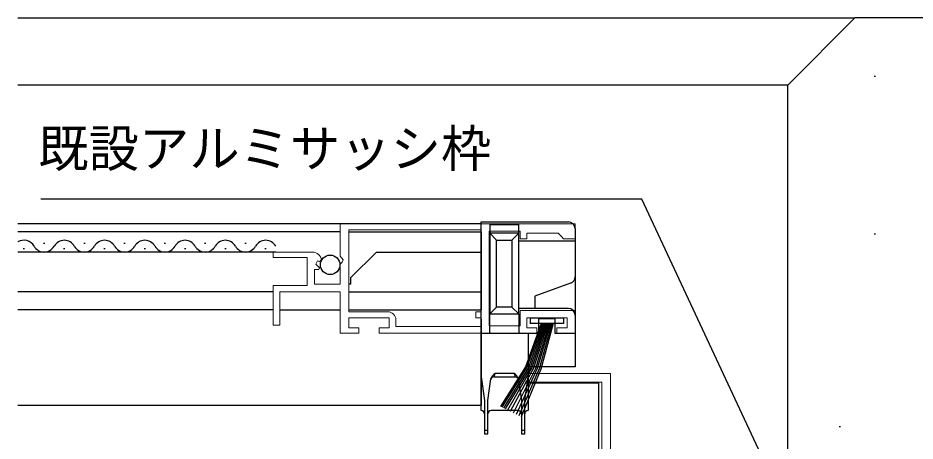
# Model space of a CAD drawing. Units: millimetres, scale not verified. Extents: x -437 to 438, y -281 to 279.
# Drawn here: x 228.5 to 362.1, y -63.9 to -0.8 of the extents above; entities that cross this region are included whole.
import ezdxf
from ezdxf.enums import TextEntityAlignment as Align

# ---------------------------------------------------------------- set-up
doc = ezdxf.new("R2010")
doc.units = ezdxf.units.MM
doc.header["$LTSCALE"] = 2
doc.layers.add('0-2_YKK_11', color=7, linetype='Continuous', lineweight=18)
for name, color, linetype in [('0-4_YKK_12', 2, 'Continuous'), ('0-5_YKK_13', 4, 'Continuous'), ('0-7_YKK_D', 6, 'Continuous'), ('0-9_YSS_K', 3, 'Continuous'), ('0-A_YSS_KE', 3, 'Continuous')]:
    doc.layers.add(name, color=color, linetype=linetype)
doc.styles.add('ＭＳ ゴシック', font='')
doc.styles.get('ＭＳ ゴシック').set_extended_font_data('MS Gothic')

msp = doc.modelspace()

# ---------------------------------------------------------------- linework, layer by layer
at = {"layer": '0-2_YKK_11'}
for points in [[(276.499, -31.501), (311.499, -31.501), (311.499, -33.701), (309.799, -33.701), (309.499, -33.401), (308.999, -32.901), (304.299, -32.901), (304.299, -33.701), (303.299, -33.701), (303.299, -32.601), (298.699, -32.601), (298.699, -46.701), (303.299, -46.701), (303.299, -44.401), (311.499, -44.401), (311.499, -47.801), (308.799, -47.801), (308.799, -47.001), (310.299, -47.001), (310.299, -45.501), (304.299, -45.501), (304.299, -47.001), (305.799, -47.001), (305.799, -47.801), (282.299, -47.801), (282.299, -47.001), (283.799, -47.001), (283.799, -45.501), (277.799, -45.501), (277.799, -47.001), (279.299, -47.001), (279.299, -47.801), (276.499, -47.801), (276.499, -41.601), (267.499, -41.601), (267.499, -46.601), (266.499, -46.601), (266.499, -40.701), (271.599, -40.701), (271.599, -36.501)], [(273.698, -36.883), (273.447, -37.094), (273.128, -37.008), (272.858, -37.477), (273.423, -38.042), (273.316, -38.301), (272.699, -38.301), (272.699, -40.501), (276.499, -40.501), (276.499, -37.501), (276.799, -37.201), (276.952, -36.872), (276.499, -36.332), (276.499, -31.501)], [(297.499, -32.401), (277.799, -32.401), (277.799, -44.601), (283.599, -44.601)], [(284.799, -45.801), (284.799, -46.801), (297.499, -46.801), (297.499, -45.501), (296.699, -45.501), (296.699, -44.601), (297.499, -44.601), (297.499, -32.401)], [(271.599, -36.501), (266.499, -36.501), (266.499, -35.701), (272.403, -35.701)]]:
    msp.add_lwpolyline(points, dxfattribs=at)
at = {"layer": '0-2_YKK_11', "color": 211}
for points in [[(323.5, -123.9), (323.2, -124.2), (322.9, -124.5), (317.5, -124.5), (317.5, -114.6), (324.2, -114.6), (324.2, -82.6), (327.8, -82.6), (327.8, -80.1), (326.9, -80.1), (326.9, -81.7), (323.4, -81.7), (323.4, -74.7), (326.9, -74.7), (326.9, -77.1), (327.8, -77.1), (327.8, -73.6), (317, -73.6), (317, -68.8), (316.8, -68.6), (316.8, -53.8), (304.5, -53.8), (304.5, -55.1), (315.5, -55.1)], [(315.5, -55.1), (315.5, -113.8)]]:
    msp.add_lwpolyline(points, dxfattribs=at)
at = {"layer": '0-2_YKK_11'}
for centre, radius, start, end in [((272.403, -37.001), 1.3, 5.2159, 90.00002), ((283.599, -45.801), 1.2, 0.00001, 89.99999)]:
    msp.add_arc(centre, radius, start, end, dxfattribs=at)
at = {"layer": '0-4_YKK_12'}
for p, q in [((297.502, -31.501), (228.501, -31.501)), ((276.499, -32.701), (228.501, -32.701)), ((277.799, -32.701), (297.502, -32.701)), ((297.502, -32.692), (297.501, -44.328)), ((232.499, -34.441), (232.299, -34.441)), ((238.499, -34.441), (238.299, -34.441)), ((244.499, -34.441), (244.299, -34.441)), ((250.499, -34.441), (250.299, -34.441)), ((256.499, -34.441), (256.299, -34.441)), ((262.499, -34.441), (262.299, -34.441)), ((266.899, -35.701), (228.501, -35.701)), ((229.499, -35.201), (229.299, -35.201)), ((235.499, -35.201), (235.299, -35.201)), ((241.499, -35.201), (241.299, -35.201)), ((247.499, -35.201), (247.299, -35.201)), ((253.499, -35.201), (253.299, -35.201)), ((259.499, -35.201), (259.299, -35.201)), ((265.499, -35.201), (265.299, -35.201)), ((278.099, -39.501), (281.899, -35.701)), ((281.899, -35.701), (297.501, -35.701)), ((278.099, -40.501), (278.099, -39.501)), ((278.099, -40.501), (277.799, -40.501)), ((266.499, -41.601), (228.501, -41.601)), ((277.799, -41.601), (297.5, -41.601)), ((266.499, -44.301), (228.501, -44.301)), ((267.499, -44.301), (276.499, -44.301)), ((277.799, -44.301), (297.5, -44.301)), ((297.499, -45.701), (297.499, -58.501)), ((304.5, -55.2), (315, -55.2)), ((315, -55.2), (315, -104.86)), ((228.501, -58.501), (297.499, -58.501))]:
    msp.add_line(p, q, dxfattribs=at)
for centre, start, end in [((229.399, -35.659), 29.20254, 121.51916), ((235.399, -35.659), 29.20254, 150.79746), ((241.399, -35.659), 29.20254, 150.79746), ((247.399, -35.659), 29.20254, 150.79746), ((253.399, -35.659), 29.20254, 150.79746), ((259.399, -35.659), 29.20254, 150.79746), ((265.399, -35.659), 29.20254, 150.79746), ((232.399, -33.982), 209.20254, 330.79746), ((238.399, -33.982), 209.20254, 330.79746), ((244.399, -33.982), 209.20254, 330.79746), ((250.399, -33.982), 209.20254, 330.79746), ((256.399, -33.982), 209.20254, 330.79746), ((262.399, -33.982), 209.20254, 330.79746)]:
    msp.add_arc(centre, 1.718, start, end, dxfattribs=at)
at = {"layer": '0-5_YKK_13'}
for p, q in [((297.501, -31.201), (310.501, -31.201)), ((297.501, -47.801), (297.501, -31.201)), ((298.801, -31.601), (303.101, -31.601)), ((298.801, -31.601), (298.801, -32.901)), ((303.101, -32.901), (303.101, -31.601)), ((298.801, -32.901), (299.801, -33.901)), ((298.801, -32.901), (298.801, -44.901)), ((303.101, -32.901), (298.801, -32.901)), ((303.101, -32.901), (302.101, -33.901)), ((303.101, -44.901), (303.101, -32.901)), ((311.501, -32.201), (311.501, -34.001)), ((299.801, -43.901), (299.801, -33.901)), ((299.801, -33.901), (302.101, -33.901)), ((302.101, -33.901), (302.101, -43.901)), ((303.101, -34.001), (311.501, -34.001)), ((311.501, -34.001), (311.501, -39.401)), ((311.501, -39.401), (311.501, -45.101)), ((310.843, -40.34), (305.501, -42.285)), ((305.501, -42.285), (305.501, -44.101)), ((299.801, -43.901), (298.801, -44.901)), ((302.101, -43.901), (299.801, -43.901)), ((302.101, -43.901), (303.101, -44.901)), ((305.501, -44.101), (303.101, -44.101)), ((310.501, -44.101), (305.501, -44.101)), ((298.801, -44.901), (303.101, -44.901)), ((298.801, -47.801), (298.801, -44.901)), ((303.101, -44.901), (303.101, -47.801)), ((311.501, -45.101), (311.501, -47.801)), ((304.799, -45.501), (304.799, -46.351)), ((306.101, -45.601), (308.501, -45.601)), ((306.101, -47.801), (306.101, -45.601)), ((308.501, -45.601), (308.501, -47.801)), ((297.501, -54.301), (297.501, -47.801)), ((297.501, -47.801), (304.501, -47.801)), ((304.501, -47.801), (304.501, -54.301)), ((304.501, -47.801), (306.101, -47.801)), ((308.501, -47.801), (311.501, -47.801)), ((311.501, -47.801), (311.501, -52.801)), ((311.501, -52.801), (304.501, -52.801)), ((297.501, -54.301), (298.001, -57.801)), ((297.501, -59.301), (297.501, -54.301)), ((298.501, -57.801), (298.959, -54.596)), ((299.435, -54.301), (299.578, -53.801)), ((299.435, -54.301), (302.567, -54.301)), ((302.425, -53.801), (299.578, -53.801)), ((302.425, -53.801), (302.567, -54.301)), ((304.501, -54.301), (304.501, -59.301)), ((298.001, -57.801), (298.001, -62.301)), ((298.501, -62.301), (298.501, -57.801)), ((303.001, -59.301), (299.001, -59.301)), ((298.501, -62.301), (298.001, -62.301)), ((303.501, -62.301), (303.501, -62.801)), ((304.001, -62.301), (303.501, -62.301))]:
    msp.add_line(p, q, dxfattribs=at)
for points in [[(306.439, -46.351), (304.111, -52.805), (300.4, -58.735)], [(306.639, -46.351), (304.33, -52.864), (300.597, -58.829)], [(306.839, -46.351), (304.571, -52.913), (300.824, -58.949)], [(307.039, -46.351), (304.807, -52.94), (301.081, -59.078)], [(307.239, -46.351), (305.052, -52.952), (301.458, -59.268)], [(307.439, -46.351), (305.321, -52.998), (301.843, -59.462)], [(307.639, -46.351), (305.625, -53.036), (302.302, -59.693)], [(307.839, -46.351), (305.866, -53.063), (302.718, -59.903)], [(308.039, -46.351), (306.152, -53.11), (303.102, -60.096)], [(308.239, -46.351), (306.396, -53.142), (303.464, -60.278)], [(304.799, -45.501), (309.799, -45.501), (309.799, -46.351), (304.799, -46.351)], [(303.043, -54.596), (303.501, -57.801), (303.501, -62.301)], [(304.001, -62.301), (304.001, -57.801), (304.501, -54.301)], [(298.001, -62.301), (298.001, -62.801), (298.501, -62.801), (298.501, -62.301)], [(303.501, -62.801), (304.001, -62.801), (304.001, -62.301)]]:
    msp.add_lwpolyline(points, dxfattribs=at)
msp.add_circle((275.013, -37.601), 1.45, dxfattribs=at)
for centre, radius, start, end in [((310.501, -32.201), 1, 0, 90), ((310.501, -39.401), 1, 290, 0), ((310.501, -45.101), 1, 0, 90), ((299.435, -54.801), 0.5, 90, 171.8699), ((300.391, -55.072), 1.509, 122.61963, 161.62012), ((301.611, -55.072), 1.509, 18.37988, 57.38037), ((302.567, -54.801), 0.5, 8.1301, 90), ((297.501, -59.801), 0.5, 0, 90), ((299.001, -59.801), 0.5, 90, 180), ((303.001, -59.801), 0.5, 0, 90), ((304.501, -59.801), 0.5, 90, 180)]:
    msp.add_arc(centre, radius, start, end, dxfattribs=at)
at = {"layer": '0-7_YKK_D'}
msp.add_lwpolyline([(347.558, -83.8), (346.48, -81.489), (321.445, -27.8), (231.901, -27.8)], dxfattribs=at)
at = {"layer": '0-9_YSS_K'}
for p, q in [((228.501, -0.797), (353.2, -0.797)), ((356.055, -9.456), (356.255, -9.456)), ((343.2, -10.797), (228.501, -10.797)), ((356.055, -32.972), (356.255, -32.972)), ((350.83, -61.714), (351.03, -61.714))]:
    msp.add_line(p, q, dxfattribs=at)
at = {"layer": '0-A_YSS_KE'}
for p in [(343.2, -10.797), (413.2, -0.797)]:
    msp.add_line(p, (353.2, -0.797), dxfattribs=at)
msp.add_lwpolyline([(353.2, -83.8), (353.2, -73.8), (343.2, -73.8), (343.2, -10.797)], dxfattribs=at)

# ---------------------------------------------------------------- texts
at = {"layer": '0-7_YKK_D', "style": 'ＭＳ ゴシック'}
msp.add_text('既設アルミサッシ枠', height=5.499, dxfattribs=at).set_placement((231.527, -24.65), align=Align.BOTTOM_LEFT)

doc.saveas('drawing.dxf')
